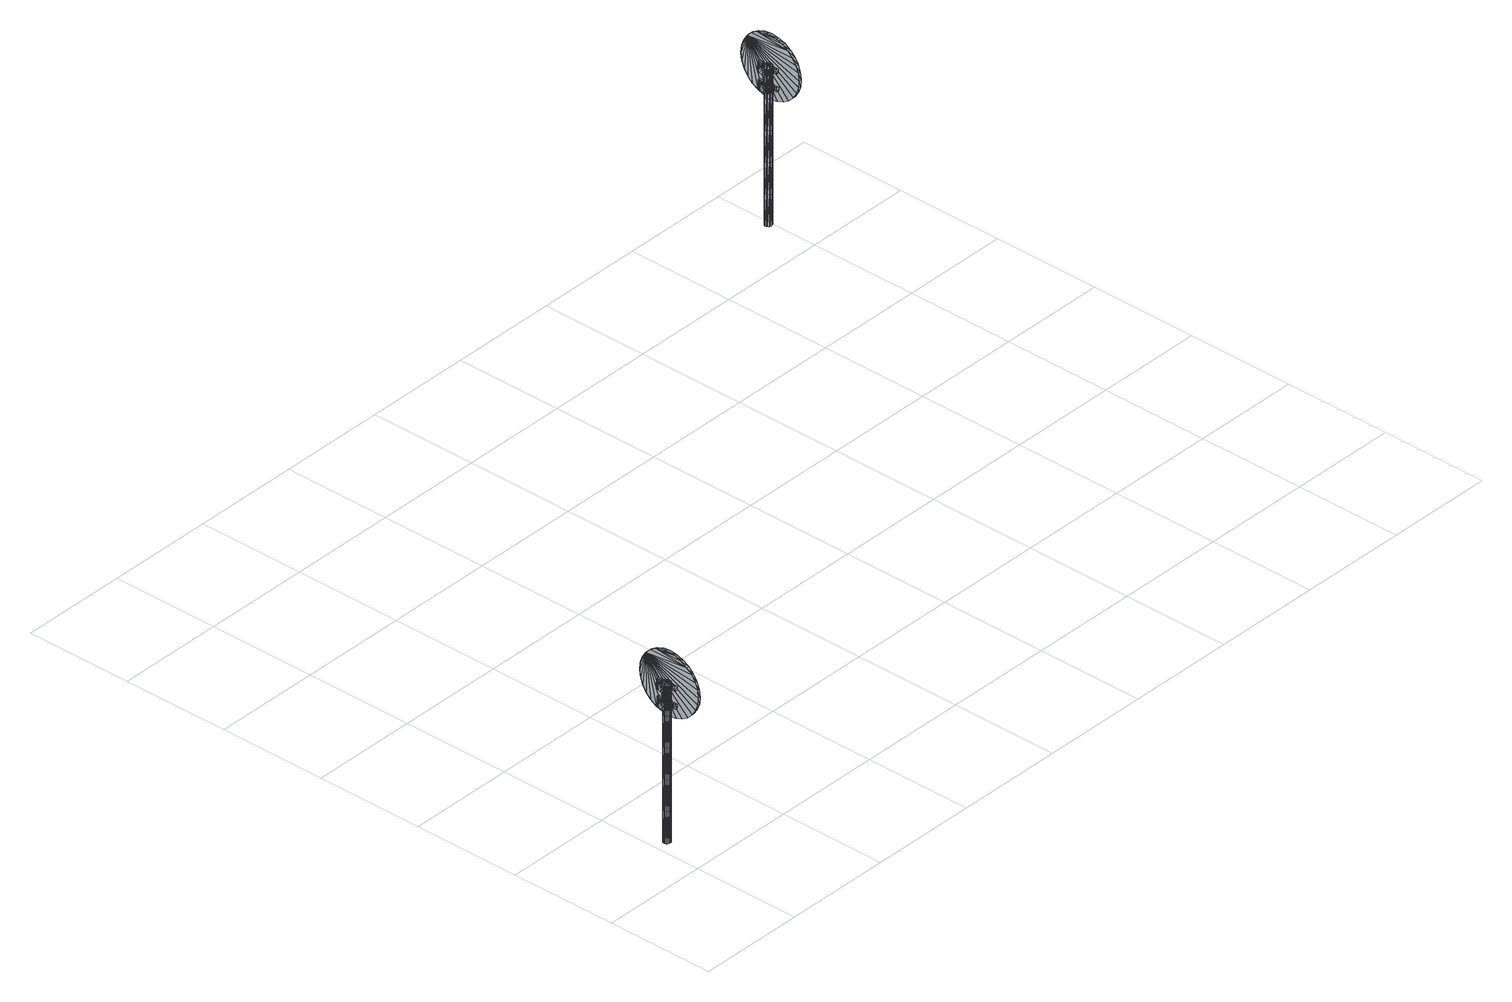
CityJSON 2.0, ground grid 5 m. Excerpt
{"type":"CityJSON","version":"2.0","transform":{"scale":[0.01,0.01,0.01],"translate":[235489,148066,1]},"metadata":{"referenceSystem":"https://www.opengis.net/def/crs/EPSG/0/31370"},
"CityObjects":{
"object1":{"type":"GenericCityObject","attributes":{"cluster":43,"mean_distance_to_centroid":0.143,"new_centroid_x":235489.19,"new_centroid_y":148067.54,"mean_distance_to_camera":5.22,"H1":0,"H2":0,"Z_final":110.97,"cluster2":-1,"proj_x":235486.86,"proj_y":148068.6,"id_line":90721,"bearing_l":204.55,"distance":2.57,"orientation":"left","G_obj":24.55},"geometry":[{"type":"MultiSurface","lod":"2","boundaries":[[[0,1,2]],[[2,1,3]],[[3,1,4]],[[4,1,5]],[[5,1,6]],[[1,7,6]],[[1,8,7]],[[1,9,8]],[[1,10,9]],[[1,11,10]],[[1,12,11]],[[1,13,12]],[[1,14,13]],[[15,14,1]],[[16,15,1]],[[17,16,1]],[[18,17,1]],[[0,18,1]],[[19,20,0]],[[19,0,2]],[[21,19,2]],[[21,2,3]],[[21,3,22]],[[22,3,4]],[[22,4,23]],[[23,4,5]],[[23,5,24]],[[24,5,6]],[[24,6,25]],[[25,6,7]],[[25,7,26]],[[26,7,8]],[[26,8,27]],[[8,9,27]],[[27,9,28]],[[9,10,28]],[[10,29,28]],[[10,11,29]],[[11,30,29]],[[11,12,30]],[[30,12,31]],[[31,12,13]],[[31,13,32]],[[32,13,14]],[[32,14,33]],[[33,14,15]],[[33,15,34]],[[34,15,16]],[[34,16,35]],[[35,16,17]],[[36,35,17]],[[18,36,17]],[[20,36,18]],[[20,18,0]],[[37,38,20]],[[37,20,19]],[[39,37,19]],[[21,39,19]],[[39,21,40]],[[40,21,22]],[[40,22,41]],[[41,22,23]],[[41,23,42]],[[42,23,24]],[[42,24,43]],[[43,24,25]],[[43,25,44]],[[44,25,26]],[[26,45,44]],[[26,27,45]],[[27,46,45]],[[27,28,46]],[[28,47,46]],[[28,29,47]],[[47,29,48]],[[29,30,48]],[[48,30,49]],[[49,30,31]],[[49,31,50]],[[50,31,32]],[[50,32,51]],[[51,32,33]],[[51,33,52]],[[52,33,34]],[[52,34,53]],[[53,34,35]],[[54,53,35]],[[54,35,36]],[[38,54,36]],[[38,36,20]],[[55,56,38]],[[55,38,37]],[[57,55,37]],[[57,37,39]],[[57,39,58]],[[58,39,40]],[[58,40,59]],[[59,40,41]],[[59,41,60]],[[60,41,42]],[[60,42,61]],[[61,42,43]],[[61,43,62]],[[62,43,44]],[[44,63,62]],[[44,45,63]],[[45,64,63]],[[45,46,64]],[[46,65,64]],[[46,47,65]],[[47,66,65]],[[47,48,66]],[[66,48,67]],[[67,48,49]],[[67,49,68]],[[68,49,50]],[[68,50,69]],[[69,50,51]],[[69,51,70]],[[70,51,52]],[[70,52,71]],[[71,52,53]],[[72,71,53]],[[72,53,54]],[[56,72,54]],[[56,54,38]],[[73,74,56]],[[73,56,55]],[[75,73,55]],[[75,55,57]],[[75,57,76]],[[76,57,58]],[[76,58,77]],[[77,58,59]],[[77,59,78]],[[78,59,60]],[[78,60,79]],[[79,60,61]],[[79,61,80]],[[80,61,62]],[[62,81,80]],[[62,63,81]],[[63,82,81]],[[63,64,82]],[[64,83,82]],[[64,65,83]],[[65,84,83]],[[65,66,84]],[[84,66,85]],[[85,66,67]],[[85,67,86]],[[86,67,68]],[[86,68,87]],[[87,68,69]],[[87,69,88]],[[88,69,70]],[[88,70,89]],[[89,70,71]],[[90,89,71]],[[90,71,72]],[[74,90,72]],[[74,72,56]],[[91,92,74]],[[91,74,73]],[[93,91,73]],[[93,73,75]],[[93,75,94]],[[94,75,76]],[[94,76,95]],[[95,76,77]],[[95,77,96]],[[96,77,78]],[[96,78,97]],[[97,78,79]],[[97,79,98]],[[98,79,80]],[[80,99,98]],[[80,81,99]],[[81,100,99]],[[81,82,100]],[[82,101,100]],[[82,83,101]],[[83,102,101]],[[83,84,102]],[[102,84,103]],[[103,84,85]],[[103,85,104]],[[104,85,86]],[[104,86,105]],[[105,86,87]],[[105,87,106]],[[106,87,88]],[[106,88,107]],[[107,88,89]],[[108,107,89]],[[108,89,90]],[[92,108,90]],[[92,90,74]],[[92,91,109]],[[91,93,109]],[[93,94,109]],[[94,95,109]],[[95,96,109]],[[109,96,97]],[[109,97,98]],[[109,98,99]],[[109,99,100]],[[109,100,101]],[[109,101,102]],[[109,102,103]],[[109,103,104]],[[105,109,104]],[[106,109,105]],[[107,109,106]],[[108,109,107]],[[92,109,108]],[[110,111,112]],[[113,112,114]],[[115,112,113]],[[116,112,115]],[[117,112,116]],[[118,112,117]],[[119,112,118]],[[120,112,119]],[[121,112,120]],[[122,112,121]],[[122,123,112]],[[123,110,112]],[[111,124,112]],[[124,125,112]],[[125,126,112]],[[126,127,112]],[[127,128,112]],[[128,129,112]],[[129,130,112]],[[130,131,112]],[[112,131,132]],[[131,133,132]],[[131,134,133]],[[133,134,135]],[[133,135,136]],[[135,137,136]],[[133,136,138]],[[136,139,138]],[[136,137,139]],[[137,140,139]],[[137,135,140]],[[135,141,140]],[[135,134,141]],[[134,142,141]],[[134,131,142]],[[131,143,142]],[[131,130,143]],[[143,130,144]],[[144,130,129]],[[144,129,145]],[[145,129,128]],[[145,128,146]],[[146,127,147]],[[147,127,126]],[[147,126,148]],[[148,126,125]],[[148,125,149]],[[149,125,124]],[[150,149,124]],[[150,124,111]],[[151,150,111]],[[151,111,110]],[[152,151,110]],[[152,110,123]],[[146,128,127]],[[153,123,122]],[[154,153,122]],[[154,122,121]],[[155,154,121]],[[155,121,120]],[[156,155,120]],[[156,120,119]],[[157,156,119]],[[157,119,118]],[[157,118,158]],[[158,118,117]],[[158,117,159]],[[153,152,123]],[[159,117,116]],[[159,116,160]],[[160,116,115]],[[160,115,161]],[[161,115,113]],[[161,113,162]],[[162,113,114]],[[162,114,163]],[[163,114,112]],[[163,112,164]],[[164,112,132]],[[132,165,164]],[[132,133,165]],[[133,138,165]],[[138,139,140]],[[161,162,163]],[[160,161,163]],[[159,160,163]],[[158,159,163]],[[157,158,163]],[[156,157,163]],[[155,156,163]],[[154,155,163]],[[153,154,163]],[[153,163,152]],[[152,163,151]],[[151,163,150]],[[150,163,149]],[[149,163,148]],[[148,163,147]],[[147,163,146]],[[146,163,145]],[[145,163,144]],[[144,163,143]],[[143,163,142]],[[163,164,142]],[[142,164,165]],[[142,165,141]],[[165,140,141]],[[165,138,140]],[[166,167,168]],[[168,167,169]],[[170,168,169]],[[170,169,171]],[[170,171,172]],[[172,171,173]],[[172,173,174]],[[174,173,175]],[[174,175,176]],[[176,175,177]],[[176,177,178]],[[178,177,179]],[[178,179,180]],[[180,179,181]],[[180,181,182]],[[182,181,183]],[[182,183,184]],[[184,183,185]],[[184,185,186]],[[186,185,187]],[[186,187,188]],[[188,187,189]],[[188,189,190]],[[190,189,191]],[[192,190,191]],[[192,191,193]],[[194,192,193]],[[194,193,195]],[[196,194,195]],[[196,195,197]],[[198,196,197]],[[198,197,199]],[[200,198,199]],[[200,199,201]],[[202,200,201]],[[202,201,203]],[[204,202,203]],[[204,203,205]],[[206,204,205]],[[206,205,207]],[[208,206,207]],[[208,207,209]],[[210,208,209]],[[210,209,211]],[[212,210,211]],[[212,211,213]],[[214,212,213]],[[214,213,215]],[[216,214,215]],[[216,215,217]],[[216,217,218]],[[218,217,219]],[[218,219,220]],[[220,219,221]],[[220,221,222]],[[222,221,223]],[[222,223,224]],[[224,223,225]],[[224,225,226]],[[226,225,227]],[[226,227,228]],[[228,227,229]],[[228,229,230]],[[230,229,231]],[[230,231,232]],[[232,231,233]],[[232,233,234]],[[234,233,235]],[[234,235,236]],[[236,235,237]],[[238,236,237]],[[238,237,239]],[[238,239,240]],[[240,239,241]],[[241,242,240]],[[241,243,242]],[[242,243,244]],[[244,243,245]],[[244,245,246]],[[246,245,247]],[[246,247,248]],[[248,247,249]],[[248,249,250]],[[250,249,251]],[[250,251,252]],[[252,251,253]],[[252,253,254]],[[254,253,255]],[[254,255,256]],[[256,255,257]],[[256,257,258]],[[258,257,259]],[[258,259,260]],[[260,259,261]],[[260,261,262]],[[262,261,263]],[[262,263,264]],[[264,263,265]],[[264,265,266]],[[266,265,267]],[[267,268,266]],[[267,269,268]],[[269,270,268]],[[269,271,270]],[[271,272,270]],[[271,273,272]],[[273,274,272]],[[273,275,274]],[[275,276,274]],[[275,277,276]],[[277,278,276]],[[277,279,278]],[[279,280,278]],[[279,281,280]],[[281,282,280]],[[281,283,282]],[[283,284,282]],[[283,285,284]],[[285,286,284]],[[285,287,286]],[[287,288,286]],[[287,289,288]],[[288,289,290]],[[290,289,291]],[[290,291,292]],[[292,291,293]],[[292,293,294]],[[294,293,295]],[[294,295,296]],[[296,295,297]],[[296,297,298]],[[298,297,299]],[[298,299,300]],[[300,299,301]],[[300,301,302]],[[302,301,303]],[[302,303,304]],[[304,303,305]],[[304,305,306]],[[306,305,307]],[[306,307,308]],[[308,307,309]],[[308,309,310]],[[310,309,311]],[[311,166,310]],[[311,167,166]],[[169,167,311]],[[169,311,171]],[[171,311,309]],[[173,171,309]],[[173,309,307]],[[175,173,307]],[[175,307,305]],[[177,175,305]],[[177,305,303]],[[179,177,303]],[[179,303,301]],[[181,179,301]],[[181,301,299]],[[183,181,299]],[[183,299,297]],[[183,297,295]],[[185,183,295]],[[185,295,293]],[[187,185,293]],[[187,293,291]],[[189,187,291]],[[189,291,289]],[[189,289,287]],[[189,287,285]],[[191,189,285]],[[191,285,283]],[[193,191,283]],[[195,193,283]],[[195,283,281]],[[197,195,281]],[[199,197,281]],[[201,199,281]],[[201,281,279]],[[203,201,279]],[[205,203,279]],[[205,279,277]],[[205,277,207]],[[207,277,209]],[[209,277,275]],[[209,275,211]],[[211,275,273]],[[211,273,213]],[[213,273,271]],[[213,271,215]],[[215,271,269]],[[215,269,217]],[[217,269,219]],[[219,269,267]],[[219,267,221]],[[221,267,265]],[[221,265,223]],[[223,265,263]],[[223,263,225]],[[225,263,261]],[[225,261,227]],[[227,261,259]],[[227,259,229]],[[229,259,257]],[[229,257,255]],[[229,255,231]],[[231,255,253]],[[231,253,233]],[[233,253,251]],[[233,251,235]],[[251,249,235]],[[235,249,247]],[[235,247,237]],[[247,245,237]],[[237,245,243]],[[237,243,239]],[[239,243,241]],[[238,240,242]],[[168,310,166]],[[170,310,168]],[[170,308,310]],[[172,308,170]],[[172,306,308]],[[174,306,172]],[[174,304,306]],[[176,304,174]],[[176,302,304]],[[178,302,176]],[[178,300,302]],[[180,300,178]],[[180,298,300]],[[182,298,180]],[[182,296,298]],[[182,294,296]],[[184,294,182]],[[184,292,294]],[[186,292,184]],[[186,290,292]],[[188,290,186]],[[188,288,290]],[[188,286,288]],[[188,284,286]],[[190,284,188]],[[190,282,284]],[[192,282,190]],[[194,282,192]],[[194,280,282]],[[196,280,194]],[[198,280,196]],[[200,280,198]],[[200,278,280]],[[202,278,200]],[[204,278,202]],[[204,276,278]],[[204,206,276]],[[206,208,276]],[[208,274,276]],[[208,210,274]],[[210,272,274]],[[210,212,272]],[[212,270,272]],[[212,214,270]],[[214,268,270]],[[214,216,268]],[[216,218,268]],[[218,266,268]],[[218,220,266]],[[220,264,266]],[[220,222,264]],[[222,262,264]],[[222,224,262]],[[224,260,262]],[[224,226,260]],[[226,258,260]],[[226,228,258]],[[228,256,258]],[[228,254,256]],[[228,230,254]],[[230,252,254]],[[230,232,252]],[[232,250,252]],[[232,234,250]],[[250,234,248]],[[234,246,248]],[[234,236,246]],[[246,236,244]],[[236,242,244]],[[236,238,242]],[[312,313,314]],[[314,313,315]],[[316,314,315]],[[316,315,317]],[[316,317,318]],[[318,317,319]],[[318,319,320]],[[320,319,321]],[[320,321,322]],[[322,321,323]],[[322,323,324]],[[324,323,325]],[[324,325,326]],[[326,325,327]],[[326,327,328]],[[328,327,329]],[[328,329,330]],[[330,329,331]],[[330,331,332]],[[332,331,333]],[[332,333,334]],[[334,333,335]],[[334,335,336]],[[336,335,337]],[[338,336,337]],[[338,337,339]],[[340,338,339]],[[340,339,341]],[[342,340,341]],[[342,341,343]],[[344,342,343]],[[344,343,345]],[[346,344,345]],[[346,345,347]],[[348,346,347]],[[348,347,349]],[[350,348,349]],[[350,349,351]],[[352,350,351]],[[352,351,353]],[[354,352,353]],[[354,353,355]],[[356,354,355]],[[356,355,357]],[[358,356,357]],[[358,357,359]],[[360,358,359]],[[360,359,361]],[[362,360,361]],[[362,361,363]],[[362,363,364]],[[364,363,365]],[[364,365,366]],[[366,365,367]],[[366,367,368]],[[368,367,369]],[[368,369,370]],[[370,369,371]],[[370,371,372]],[[372,371,373]],[[372,373,374]],[[374,373,375]],[[374,375,376]],[[376,375,377]],[[376,377,378]],[[378,377,379]],[[378,379,380]],[[380,379,381]],[[380,381,382]],[[382,381,383]],[[384,382,383]],[[384,383,385]],[[384,385,386]],[[386,385,387]],[[387,388,386]],[[387,389,388]],[[388,389,390]],[[390,389,391]],[[390,391,392]],[[392,391,393]],[[392,393,394]],[[394,393,395]],[[394,395,396]],[[396,395,397]],[[396,397,398]],[[398,397,399]],[[398,399,400]],[[400,399,401]],[[400,401,402]],[[402,401,403]],[[402,403,404]],[[404,403,405]],[[404,405,406]],[[406,405,407]],[[406,407,408]],[[408,407,409]],[[408,409,410]],[[410,409,411]],[[410,411,412]],[[412,411,413]],[[413,414,412]],[[413,415,414]],[[415,416,414]],[[415,417,416]],[[417,418,416]],[[417,419,418]],[[419,420,418]],[[419,421,420]],[[421,422,420]],[[421,423,422]],[[423,424,422]],[[423,425,424]],[[425,426,424]],[[425,427,426]],[[427,428,426]],[[427,429,428]],[[429,430,428]],[[429,431,430]],[[431,432,430]],[[431,433,432]],[[433,434,432]],[[433,435,434]],[[434,435,436]],[[436,435,437]],[[436,437,438]],[[438,437,439]],[[438,439,440]],[[440,439,441]],[[440,441,442]],[[442,441,443]],[[442,443,444]],[[444,443,445]],[[444,445,446]],[[446,445,447]],[[446,447,448]],[[448,447,449]],[[448,449,450]],[[450,449,451]],[[450,451,452]],[[452,451,453]],[[452,453,454]],[[454,453,455]],[[454,455,456]],[[456,455,457]],[[457,312,456]],[[457,313,312]],[[315,313,457]],[[315,457,317]],[[317,457,455]],[[319,317,455]],[[319,455,453]],[[321,319,453]],[[321,453,451]],[[323,321,451]],[[323,451,449]],[[325,323,449]],[[325,449,447]],[[327,325,447]],[[327,447,445]],[[329,327,445]],[[329,445,443]],[[329,443,441]],[[331,329,441]],[[331,441,439]],[[333,331,439]],[[333,439,437]],[[335,333,437]],[[335,437,435]],[[335,435,433]],[[335,433,431]],[[337,335,431]],[[337,431,429]],[[339,337,429]],[[341,339,429]],[[341,429,427]],[[343,341,427]],[[345,343,427]],[[347,345,427]],[[347,427,425]],[[349,347,425]],[[351,349,425]],[[351,425,423]],[[351,423,353]],[[353,423,355]],[[355,423,421]],[[355,421,357]],[[357,421,419]],[[357,419,359]],[[359,419,417]],[[359,417,361]],[[361,417,415]],[[361,415,363]],[[363,415,365]],[[365,415,413]],[[365,413,367]],[[367,413,411]],[[367,411,369]],[[369,411,409]],[[369,409,371]],[[371,409,407]],[[371,407,373]],[[373,407,405]],[[373,405,375]],[[375,405,403]],[[375,403,401]],[[375,401,377]],[[377,401,399]],[[377,399,379]],[[379,399,397]],[[379,397,381]],[[397,395,381]],[[381,395,393]],[[381,393,383]],[[393,391,383]],[[383,391,389]],[[383,389,385]],[[385,389,387]],[[384,386,388]],[[314,456,312]],[[316,456,314]],[[316,454,456]],[[318,454,316]],[[318,452,454]],[[320,452,318]],[[320,450,452]],[[322,450,320]],[[322,448,450]],[[324,448,322]],[[324,446,448]],[[326,446,324]],[[326,444,446]],[[328,444,326]],[[328,442,444]],[[328,440,442]],[[330,440,328]],[[330,438,440]],[[332,438,330]],[[332,436,438]],[[334,436,332]],[[334,434,436]],[[334,432,434]],[[334,430,432]],[[336,430,334]],[[336,428,430]],[[338,428,336]],[[340,428,338]],[[340,426,428]],[[342,426,340]],[[344,426,342]],[[346,426,344]],[[346,424,426]],[[348,424,346]],[[350,424,348]],[[350,422,424]],[[350,352,422]],[[352,354,422]],[[354,420,422]],[[354,356,420]],[[356,418,420]],[[356,358,418]],[[358,416,418]],[[358,360,416]],[[360,414,416]],[[360,362,414]],[[362,364,414]],[[364,412,414]],[[364,366,412]],[[366,410,412]],[[366,368,410]],[[368,408,410]],[[368,370,408]],[[370,406,408]],[[370,372,406]],[[372,404,406]],[[372,374,404]],[[374,402,404]],[[374,400,402]],[[374,376,400]],[[376,398,400]],[[376,378,398]],[[378,396,398]],[[378,380,396]],[[396,380,394]],[[380,392,394]],[[380,382,392]],[[392,382,390]],[[382,388,390]],[[382,384,388]]]}]},
"object2":{"type":"GenericCityObject","attributes":{"cluster":44,"mean_distance_to_centroid":0.17,"new_centroid_x":235523.43,"new_centroid_y":148092.69,"mean_distance_to_camera":8.9,"H1":0,"H2":0,"Z_final":110.35,"cluster2":-1,"proj_x":235520.31,"proj_y":148089.46,"id_line":52455,"bearing_l":314.09,"distance":4.49,"orientation":"right","G_obj":314.09},"geometry":[{"type":"MultiSurface","lod":"2","boundaries":[[[458,459,460]],[[460,459,461]],[[461,459,462]],[[462,459,463]],[[463,459,464]],[[459,465,464]],[[459,466,465]],[[459,467,466]],[[459,468,467]],[[459,469,468]],[[459,470,469]],[[459,471,470]],[[459,472,471]],[[473,472,459]],[[474,473,459]],[[475,474,459]],[[476,475,459]],[[458,476,459]],[[477,478,458]],[[477,458,460]],[[479,477,460]],[[479,460,461]],[[479,461,480]],[[480,461,462]],[[480,462,481]],[[481,462,463]],[[481,463,482]],[[482,463,464]],[[482,464,483]],[[483,464,465]],[[483,465,484]],[[484,465,466]],[[484,466,485]],[[466,467,485]],[[485,467,486]],[[467,468,486]],[[468,487,486]],[[468,469,487]],[[469,488,487]],[[469,470,488]],[[488,470,489]],[[489,470,471]],[[489,471,490]],[[490,471,472]],[[490,472,491]],[[491,472,473]],[[491,473,492]],[[492,473,474]],[[492,474,493]],[[493,474,475]],[[494,493,475]],[[476,494,475]],[[478,494,476]],[[478,476,458]],[[495,496,478]],[[495,478,477]],[[497,495,477]],[[479,497,477]],[[497,479,498]],[[498,479,480]],[[498,480,499]],[[499,480,481]],[[499,481,500]],[[500,481,482]],[[500,482,501]],[[501,482,483]],[[501,483,502]],[[502,483,484]],[[484,503,502]],[[484,485,503]],[[485,504,503]],[[485,486,504]],[[486,505,504]],[[486,487,505]],[[505,487,506]],[[487,488,506]],[[506,488,507]],[[507,488,489]],[[507,489,508]],[[508,489,490]],[[508,490,509]],[[509,490,491]],[[509,491,510]],[[510,491,492]],[[510,492,511]],[[511,492,493]],[[512,511,493]],[[512,493,494]],[[496,512,494]],[[496,494,478]],[[513,514,496]],[[513,496,495]],[[515,513,495]],[[515,495,497]],[[515,497,516]],[[516,497,498]],[[516,498,517]],[[517,498,499]],[[517,499,518]],[[518,499,500]],[[518,500,519]],[[519,500,501]],[[519,501,520]],[[520,501,502]],[[502,521,520]],[[502,503,521]],[[503,522,521]],[[503,504,522]],[[504,523,522]],[[504,505,523]],[[505,524,523]],[[505,506,524]],[[524,506,525]],[[525,506,507]],[[525,507,526]],[[526,507,508]],[[526,508,527]],[[527,508,509]],[[527,509,528]],[[528,509,510]],[[528,510,529]],[[529,510,511]],[[530,529,511]],[[530,511,512]],[[514,530,512]],[[514,512,496]],[[531,532,514]],[[531,514,513]],[[533,531,513]],[[533,513,515]],[[533,515,534]],[[534,515,516]],[[534,516,535]],[[535,516,517]],[[535,517,536]],[[536,517,518]],[[536,518,537]],[[537,518,519]],[[537,519,538]],[[538,519,520]],[[520,539,538]],[[520,521,539]],[[521,540,539]],[[521,522,540]],[[522,541,540]],[[522,523,541]],[[523,542,541]],[[523,524,542]],[[542,524,543]],[[543,524,525]],[[543,525,544]],[[544,525,526]],[[544,526,545]],[[545,526,527]],[[545,527,546]],[[546,527,528]],[[546,528,547]],[[547,528,529]],[[548,547,529]],[[548,529,530]],[[532,548,530]],[[532,530,514]],[[549,550,532]],[[549,532,531]],[[551,549,531]],[[551,531,533]],[[551,533,552]],[[552,533,534]],[[552,534,553]],[[553,534,535]],[[553,535,554]],[[554,535,536]],[[554,536,555]],[[555,536,537]],[[555,537,556]],[[556,537,538]],[[538,557,556]],[[538,539,557]],[[539,558,557]],[[539,540,558]],[[540,559,558]],[[540,541,559]],[[541,560,559]],[[541,542,560]],[[560,542,561]],[[561,542,543]],[[561,543,562]],[[562,543,544]],[[562,544,563]],[[563,544,545]],[[563,545,564]],[[564,545,546]],[[564,546,565]],[[565,546,547]],[[566,565,547]],[[566,547,548]],[[550,566,548]],[[550,548,532]],[[550,549,567]],[[549,551,567]],[[551,552,567]],[[552,553,567]],[[553,554,567]],[[567,554,555]],[[567,555,556]],[[567,556,557]],[[567,557,558]],[[567,558,559]],[[567,559,560]],[[567,560,561]],[[567,561,562]],[[563,567,562]],[[564,567,563]],[[565,567,564]],[[566,567,565]],[[550,567,566]],[[568,569,570]],[[571,570,572]],[[573,570,571]],[[574,570,573]],[[575,570,574]],[[576,570,575]],[[577,570,576]],[[578,570,577]],[[579,570,578]],[[580,570,579]],[[580,581,570]],[[581,568,570]],[[569,582,570]],[[582,583,570]],[[583,584,570]],[[584,585,570]],[[585,586,570]],[[586,587,570]],[[587,588,570]],[[588,589,570]],[[570,589,590]],[[589,591,590]],[[589,592,591]],[[591,592,593]],[[591,593,594]],[[593,595,594]],[[591,594,596]],[[594,597,596]],[[594,595,597]],[[595,598,597]],[[595,593,598]],[[593,599,598]],[[593,592,599]],[[592,600,599]],[[592,589,600]],[[589,601,600]],[[589,588,601]],[[601,588,602]],[[602,588,587]],[[602,587,603]],[[603,587,586]],[[603,586,604]],[[604,585,605]],[[605,585,584]],[[605,584,606]],[[606,584,583]],[[606,583,607]],[[607,583,582]],[[608,607,582]],[[608,582,569]],[[609,608,569]],[[609,569,568]],[[610,609,568]],[[610,568,581]],[[604,586,585]],[[611,581,580]],[[612,611,580]],[[612,580,579]],[[613,612,579]],[[613,579,578]],[[614,613,578]],[[614,578,577]],[[615,614,577]],[[615,577,576]],[[615,576,616]],[[616,576,575]],[[616,575,617]],[[611,610,581]],[[617,575,574]],[[617,574,618]],[[618,574,573]],[[618,573,619]],[[619,573,571]],[[619,571,620]],[[620,571,572]],[[620,572,621]],[[621,572,570]],[[621,570,622]],[[622,570,590]],[[590,623,622]],[[590,591,623]],[[591,596,623]],[[596,597,598]],[[619,620,621]],[[618,619,621]],[[617,618,621]],[[616,617,621]],[[615,616,621]],[[614,615,621]],[[613,614,621]],[[612,613,621]],[[611,612,621]],[[611,621,610]],[[610,621,609]],[[609,621,608]],[[608,621,607]],[[607,621,606]],[[606,621,605]],[[605,621,604]],[[604,621,603]],[[603,621,602]],[[602,621,601]],[[601,621,600]],[[621,622,600]],[[600,622,623]],[[600,623,599]],[[623,598,599]],[[623,596,598]],[[624,625,626]],[[626,625,627]],[[628,626,627]],[[628,627,629]],[[628,629,630]],[[630,629,631]],[[630,631,632]],[[632,631,633]],[[632,633,634]],[[634,633,635]],[[634,635,636]],[[636,635,637]],[[636,637,638]],[[638,637,639]],[[638,639,640]],[[640,639,641]],[[640,641,642]],[[642,641,643]],[[642,643,644]],[[644,643,645]],[[644,645,646]],[[646,645,647]],[[646,647,648]],[[648,647,649]],[[650,648,649]],[[650,649,651]],[[652,650,651]],[[652,651,653]],[[654,652,653]],[[654,653,655]],[[656,654,655]],[[656,655,657]],[[658,656,657]],[[658,657,659]],[[660,658,659]],[[660,659,661]],[[662,660,661]],[[662,661,663]],[[664,662,663]],[[664,663,665]],[[666,664,665]],[[666,665,667]],[[668,666,667]],[[668,667,669]],[[670,668,669]],[[670,669,671]],[[672,670,671]],[[672,671,673]],[[674,672,673]],[[674,673,675]],[[674,675,676]],[[676,675,677]],[[676,677,678]],[[678,677,679]],[[678,679,680]],[[680,679,681]],[[680,681,682]],[[682,681,683]],[[682,683,684]],[[684,683,685]],[[684,685,686]],[[686,685,687]],[[686,687,688]],[[688,687,689]],[[688,689,690]],[[690,689,691]],[[690,691,692]],[[692,691,693]],[[692,693,694]],[[694,693,695]],[[694,695,696]],[[696,695,697]],[[698,696,697]],[[698,697,699]],[[698,699,700]],[[700,699,701]],[[701,702,700]],[[701,703,702]],[[702,703,704]],[[704,703,705]],[[704,705,706]],[[706,705,707]],[[706,707,708]],[[708,707,709]],[[708,709,710]],[[710,709,711]],[[710,711,712]],[[712,711,713]],[[712,713,714]],[[714,713,715]],[[714,715,716]],[[716,715,717]],[[716,717,718]],[[718,717,719]],[[718,719,720]],[[720,719,721]],[[720,721,722]],[[722,721,723]],[[722,723,724]],[[724,723,725]],[[724,725,726]],[[726,725,727]],[[727,728,726]],[[727,729,728]],[[729,730,728]],[[729,731,730]],[[731,732,730]],[[731,733,732]],[[733,734,732]],[[733,735,734]],[[735,736,734]],[[735,737,736]],[[737,738,736]],[[737,739,738]],[[739,740,738]],[[739,741,740]],[[741,742,740]],[[741,743,742]],[[743,744,742]],[[743,745,744]],[[745,746,744]],[[745,747,746]],[[747,748,746]],[[747,749,748]],[[748,749,750]],[[750,749,751]],[[750,751,752]],[[752,751,753]],[[752,753,754]],[[754,753,755]],[[754,755,756]],[[756,755,757]],[[756,757,758]],[[758,757,759]],[[758,759,760]],[[760,759,761]],[[760,761,762]],[[762,761,763]],[[762,763,764]],[[764,763,765]],[[764,765,766]],[[766,765,767]],[[766,767,768]],[[768,767,769]],[[768,769,770]],[[770,769,771]],[[771,624,770]],[[771,625,624]],[[627,625,771]],[[627,771,629]],[[629,771,769]],[[631,629,769]],[[631,769,767]],[[633,631,767]],[[633,767,765]],[[635,633,765]],[[635,765,763]],[[637,635,763]],[[637,763,761]],[[639,637,761]],[[639,761,759]],[[641,639,759]],[[641,759,757]],[[641,757,755]],[[643,641,755]],[[643,755,753]],[[645,643,753]],[[645,753,751]],[[647,645,751]],[[647,751,749]],[[647,749,747]],[[647,747,745]],[[649,647,745]],[[649,745,743]],[[651,649,743]],[[653,651,743]],[[653,743,741]],[[655,653,741]],[[657,655,741]],[[659,657,741]],[[659,741,739]],[[661,659,739]],[[663,661,739]],[[663,739,737]],[[663,737,665]],[[665,737,667]],[[667,737,735]],[[667,735,669]],[[669,735,733]],[[669,733,671]],[[671,733,731]],[[671,731,673]],[[673,731,729]],[[673,729,675]],[[675,729,677]],[[677,729,727]],[[677,727,679]],[[679,727,681]],[[681,727,725]],[[681,725,683]],[[683,725,723]],[[683,723,685]],[[685,723,721]],[[685,721,687]],[[687,721,719]],[[687,719,689]],[[689,719,717]],[[689,717,715]],[[689,715,691]],[[691,715,713]],[[691,713,693]],[[693,713,711]],[[693,711,695]],[[711,709,695]],[[695,709,707]],[[695,707,697]],[[707,705,697]],[[697,705,703]],[[697,703,699]],[[699,703,701]],[[698,700,702]],[[626,770,624]],[[628,770,626]],[[628,768,770]],[[630,768,628]],[[630,766,768]],[[632,766,630]],[[632,764,766]],[[634,764,632]],[[634,762,764]],[[636,762,634]],[[636,760,762]],[[638,760,636]],[[638,758,760]],[[640,758,638]],[[640,756,758]],[[640,754,756]],[[642,754,640]],[[642,752,754]],[[644,752,642]],[[644,750,752]],[[646,750,644]],[[646,748,750]],[[646,746,748]],[[646,744,746]],[[648,744,646]],[[648,742,744]],[[650,742,648]],[[652,742,650]],[[652,740,742]],[[654,740,652]],[[656,740,654]],[[658,740,656]],[[658,738,740]],[[660,738,658]],[[662,738,660]],[[662,736,738]],[[662,664,736]],[[664,666,736]],[[666,734,736]],[[666,668,734]],[[668,732,734]],[[668,670,732]],[[670,730,732]],[[670,672,730]],[[672,728,730]],[[672,674,728]],[[674,676,728]],[[676,726,728]],[[676,678,726]],[[678,680,726]],[[680,724,726]],[[680,682,724]],[[682,722,724]],[[682,684,722]],[[684,720,722]],[[684,686,720]],[[686,718,720]],[[686,688,718]],[[688,716,718]],[[688,714,716]],[[688,690,714]],[[690,712,714]],[[690,692,712]],[[692,710,712]],[[692,694,710]],[[710,694,708]],[[694,706,708]],[[694,696,706]],[[706,696,704]],[[696,702,704]],[[696,698,702]],[[772,773,774]],[[774,773,775]],[[776,774,775]],[[776,775,777]],[[776,777,778]],[[778,777,779]],[[778,779,780]],[[780,779,781]],[[780,781,782]],[[782,781,783]],[[782,783,784]],[[784,783,785]],[[784,785,786]],[[786,785,787]],[[786,787,788]],[[788,787,789]],[[788,789,790]],[[790,789,791]],[[790,791,792]],[[792,791,793]],[[792,793,794]],[[794,793,795]],[[794,795,796]],[[796,795,797]],[[798,796,797]],[[798,797,799]],[[800,798,799]],[[800,799,801]],[[802,800,801]],[[802,801,803]],[[804,802,803]],[[804,803,805]],[[806,804,805]],[[806,805,807]],[[808,806,807]],[[808,807,809]],[[810,808,809]],[[810,809,811]],[[812,810,811]],[[812,811,813]],[[814,812,813]],[[814,813,815]],[[816,814,815]],[[816,815,817]],[[818,816,817]],[[818,817,819]],[[820,818,819]],[[820,819,821]],[[822,820,821]],[[822,821,823]],[[822,823,824]],[[824,823,825]],[[824,825,826]],[[826,825,827]],[[826,827,828]],[[828,827,829]],[[828,829,830]],[[830,829,831]],[[830,831,832]],[[832,831,833]],[[832,833,834]],[[834,833,835]],[[834,835,836]],[[836,835,837]],[[836,837,838]],[[838,837,839]],[[838,839,840]],[[840,839,841]],[[840,841,842]],[[842,841,843]],[[844,842,843]],[[844,843,845]],[[844,845,846]],[[846,845,847]],[[847,848,846]],[[847,849,848]],[[848,849,850]],[[850,849,851]],[[850,851,852]],[[852,851,853]],[[852,853,854]],[[854,853,855]],[[854,855,856]],[[856,855,857]],[[856,857,858]],[[858,857,859]],[[858,859,860]],[[860,859,861]],[[860,861,862]],[[862,861,863]],[[862,863,864]],[[864,863,865]],[[864,865,866]],[[866,865,867]],[[866,867,868]],[[868,867,869]],[[868,869,870]],[[870,869,871]],[[870,871,872]],[[872,871,873]],[[873,874,872]],[[873,875,874]],[[875,876,874]],[[875,877,876]],[[877,878,876]],[[877,879,878]],[[879,880,878]],[[879,881,880]],[[881,882,880]],[[881,883,882]],[[883,884,882]],[[883,885,884]],[[885,886,884]],[[885,887,886]],[[887,888,886]],[[887,889,888]],[[889,890,888]],[[889,891,890]],[[891,892,890]],[[891,893,892]],[[893,894,892]],[[893,895,894]],[[894,895,896]],[[896,895,897]],[[896,897,898]],[[898,897,899]],[[898,899,900]],[[900,899,901]],[[900,901,902]],[[902,901,903]],[[902,903,904]],[[904,903,905]],[[904,905,906]],[[906,905,907]],[[906,907,908]],[[908,907,909]],[[908,909,910]],[[910,909,911]],[[910,911,912]],[[912,911,913]],[[912,913,914]],[[914,913,915]],[[914,915,916]],[[916,915,917]],[[917,772,916]],[[917,773,772]],[[775,773,917]],[[775,917,777]],[[777,917,915]],[[779,777,915]],[[779,915,913]],[[781,779,913]],[[781,913,911]],[[783,781,911]],[[783,911,909]],[[785,783,909]],[[785,909,907]],[[787,785,907]],[[787,907,905]],[[789,787,905]],[[789,905,903]],[[789,903,901]],[[791,789,901]],[[791,901,899]],[[793,791,899]],[[793,899,897]],[[795,793,897]],[[795,897,895]],[[795,895,893]],[[795,893,891]],[[797,795,891]],[[797,891,889]],[[799,797,889]],[[801,799,889]],[[801,889,887]],[[803,801,887]],[[805,803,887]],[[807,805,887]],[[807,887,885]],[[809,807,885]],[[811,809,885]],[[811,885,883]],[[811,883,813]],[[813,883,815]],[[815,883,881]],[[815,881,817]],[[817,881,879]],[[817,879,819]],[[819,879,877]],[[819,877,821]],[[821,877,875]],[[821,875,823]],[[823,875,825]],[[825,875,873]],[[825,873,827]],[[827,873,871]],[[827,871,829]],[[829,871,869]],[[829,869,831]],[[831,869,867]],[[831,867,833]],[[833,867,865]],[[833,865,835]],[[835,865,863]],[[835,863,861]],[[835,861,837]],[[837,861,859]],[[837,859,839]],[[839,859,857]],[[839,857,841]],[[857,855,841]],[[841,855,853]],[[841,853,843]],[[853,851,843]],[[843,851,849]],[[843,849,845]],[[845,849,847]],[[844,846,848]],[[774,916,772]],[[776,916,774]],[[776,914,916]],[[778,914,776]],[[778,912,914]],[[780,912,778]],[[780,910,912]],[[782,910,780]],[[782,908,910]],[[784,908,782]],[[784,906,908]],[[786,906,784]],[[786,904,906]],[[788,904,786]],[[788,902,904]],[[788,900,902]],[[790,900,788]],[[790,898,900]],[[792,898,790]],[[792,896,898]],[[794,896,792]],[[794,894,896]],[[794,892,894]],[[794,890,892]],[[796,890,794]],[[796,888,890]],[[798,888,796]],[[800,888,798]],[[800,886,888]],[[802,886,800]],[[804,886,802]],[[806,886,804]],[[806,884,886]],[[808,884,806]],[[810,884,808]],[[810,882,884]],[[810,812,882]],[[812,814,882]],[[814,880,882]],[[814,816,880]],[[816,878,880]],[[816,818,878]],[[818,876,878]],[[818,820,876]],[[820,874,876]],[[820,822,874]],[[822,824,874]],[[824,872,874]],[[824,826,872]],[[826,870,872]],[[826,828,870]],[[828,868,870]],[[828,830,868]],[[830,866,868]],[[830,832,866]],[[832,864,866]],[[832,834,864]],[[834,862,864]],[[834,860,862]],[[834,836,860]],[[836,858,860]],[[836,838,858]],[[838,856,858]],[[838,840,856]],[[856,840,854]],[[840,852,854]],[[840,842,852]],[[852,842,850]],[[842,848,850]],[[842,844,848]]]}]}
},
"vertices":[
[65,231,1],[65,214,1],[59,230,1],[54,227,1],[50,223,1],[48,217,1],[48,211,1],[50,206,1],[54,201,1],[59,198,1],[65,197,1],[71,198,1],[76,201,1],[79,206,1],[81,211,1],[81,217,1],[79,223,1],[76,227,1],[71,230,1],[59,230,150],[65,231,150],[54,227,150],[50,223,150],[48,217,150],[48,211,150],[50,206,150],[54,201,150],[59,198,150],[65,197,150],[71,198,150],[76,201,150],[79,206,150],[81,211,150],[81,217,150],[79,223,150],[76,227,150],[71,230,150],[59,230,299],[65,231,299],[54,227,299],[50,223,299],[48,217,299],[48,211,299],[50,206,299],[54,201,299],[59,198,299],[65,197,299],[71,198,299],[76,201,299],[79,206,299],[81,211,299],[81,217,299],[79,223,299],[76,227,299],[71,230,299],[59,230,448],[65,231,448],[54,227,448],[50,223,448],[48,217,448],[48,211,448],[50,206,448],[54,201,448],[59,198,448],[65,197,448],[71,198,448],[76,201,448],[79,206,448],[81,211,448],[81,217,448],[79,223,448],[76,227,448],[71,230,448],[59,230,597],[65,231,597],[54,227,597],[50,223,597],[48,217,597],[48,211,597],[50,206,597],[54,201,597],[59,198,597],[65,197,597],[71,198,597],[76,201,597],[79,206,597],[81,211,597],[81,217,597],[79,223,597],[76,227,597],[71,230,597],[59,230,746],[65,231,746],[54,227,746],[50,223,746],[48,217,746],[48,211,746],[50,206,746],[54,201,746],[59,198,746],[65,197,746],[71,198,746],[76,201,746],[79,206,746],[81,211,746],[81,217,746],[79,223,746],[76,227,746],[71,230,746],[65,214,746],[83,151,593],[82,123,610],[78,335,822],[79,364,763],[78,353,794],[79,368,728],[80,364,694],[81,353,662],[81,335,634],[82,312,610],[82,284,593],[82,252,581],[83,217,577],[83,183,581],[82,100,634],[82,82,662],[81,70,694],[80,66,728],[80,70,763],[79,82,794],[79,100,822],[78,123,846],[78,312,846],[77,284,864],[78,151,864],[77,183,875],[77,252,875],[77,217,879],[88,252,875],[88,217,879],[88,183,875],[88,151,864],[89,123,846],[89,100,823],[90,82,795],[90,70,763],[91,66,728],[92,70,694],[92,82,662],[92,100,634],[93,123,611],[93,151,593],[93,183,581],[93,217,577],[93,252,581],[93,284,593],[92,312,611],[92,335,634],[91,353,662],[90,364,694],[90,368,728],[89,364,763],[89,353,795],[88,335,823],[88,312,846],[88,284,864],[86,269,652],[86,269,632],[70,269,652],[70,269,632],[70,259,652],[70,259,632],[59,255,652],[59,255,632],[57,255,652],[57,255,632],[55,254,652],[55,254,632],[54,253,652],[54,253,632],[52,252,652],[52,252,632],[50,251,652],[50,251,632],[49,250,652],[49,250,632],[47,249,652],[47,249,632],[42,245,652],[42,245,632],[41,244,652],[41,244,632],[40,243,652],[40,243,632],[39,241,652],[39,241,632],[38,240,652],[38,240,632],[37,238,652],[37,238,632],[37,236,652],[37,236,632],[37,234,652],[37,234,632],[37,217,652],[37,217,632],[38,208,652],[38,208,632],[39,205,652],[39,205,632],[40,203,652],[40,203,632],[41,200,652],[41,200,632],[42,198,652],[42,198,632],[44,196,652],[44,196,632],[46,195,652],[46,195,632],[48,193,652],[48,193,632],[50,192,652],[50,192,632],[52,191,652],[52,191,632],[55,190,652],[55,190,632],[57,189,652],[57,189,632],[60,189,652],[60,189,632],[63,188,652],[63,188,632],[65,188,652],[65,188,632],[71,188,652],[71,188,632],[72,176,652],[72,176,632],[87,175,652],[87,175,632],[86,191,652],[86,191,632],[76,198,652],[76,198,632],[68,197,652],[68,197,632],[66,197,652],[66,197,632],[65,197,652],[65,197,632],[63,197,652],[63,197,632],[61,197,652],[61,197,632],[60,198,652],[60,198,632],[58,198,652],[58,198,632],[56,199,652],[56,199,632],[55,199,652],[55,199,632],[54,200,652],[54,200,632],[53,201,652],[53,201,632],[52,202,652],[52,202,632],[51,203,652],[51,203,632],[50,205,652],[50,205,632],[50,206,652],[50,206,632],[49,216,652],[49,216,632],[49,234,652],[49,234,632],[49,236,652],[49,236,632],[49,237,652],[49,237,632],[50,238,652],[50,238,632],[50,239,652],[50,239,632],[51,240,652],[51,240,632],[52,240,652],[52,240,632],[53,241,652],[53,241,632],[54,242,652],[54,242,632],[55,242,652],[55,242,632],[56,243,652],[56,243,632],[58,243,652],[58,243,632],[59,243,652],[59,243,632],[60,244,652],[60,244,632],[61,244,652],[61,244,632],[72,246,652],[72,246,632],[84,253,652],[84,253,632],[82,269,737],[82,269,717],[66,269,737],[66,269,717],[66,259,737],[66,259,717],[55,255,737],[55,255,717],[53,255,737],[53,255,717],[51,254,737],[51,254,717],[49,253,737],[49,253,717],[48,252,737],[48,252,717],[46,251,737],[46,251,717],[45,250,737],[45,250,717],[43,249,737],[43,249,717],[38,245,737],[38,245,717],[37,244,737],[37,244,717],[35,243,737],[35,243,717],[35,241,737],[35,241,717],[34,240,737],[34,240,717],[33,238,737],[33,238,717],[33,236,737],[33,236,717],[33,234,737],[33,234,717],[33,217,737],[33,217,717],[34,208,737],[34,208,717],[35,205,737],[35,205,717],[36,203,737],[36,203,717],[37,200,737],[37,200,717],[38,198,737],[38,198,717],[40,196,737],[40,196,717],[42,195,737],[42,195,717],[44,193,737],[44,193,717],[46,192,737],[46,192,717],[48,191,737],[48,191,717],[51,190,737],[51,190,717],[53,189,737],[53,189,717],[56,189,737],[56,189,717],[59,188,737],[59,188,717],[61,188,737],[61,188,717],[67,188,737],[67,188,717],[68,176,737],[68,176,717],[83,175,737],[83,175,717],[82,191,737],[82,191,717],[72,198,737],[72,198,717],[64,197,737],[64,197,717],[62,197,737],[62,197,717],[61,197,737],[61,197,717],[59,197,737],[59,197,717],[57,197,737],[57,197,717],[56,198,737],[56,198,717],[54,198,737],[54,198,717],[52,199,737],[52,199,717],[51,199,737],[51,199,717],[50,200,737],[50,200,717],[48,201,737],[48,201,717],[48,202,737],[48,202,717],[47,203,737],[47,203,717],[46,205,737],[46,205,717],[46,206,737],[46,206,717],[45,216,737],[45,216,717],[45,234,737],[45,234,717],[45,236,737],[45,236,717],[45,237,737],[45,237,717],[46,238,737],[46,238,717],[46,239,737],[46,239,717],[47,240,737],[47,240,717],[48,240,737],[48,240,717],[49,241,737],[49,241,717],[50,242,737],[50,242,717],[51,242,737],[51,242,717],[52,243,737],[52,243,717],[54,243,737],[54,243,717],[55,243,737],[55,243,717],[56,244,737],[56,244,717],[57,244,737],[57,244,717],[68,246,737],[68,246,717],[80,253,737],[80,253,717],
[3489,2746,1],[3489,2729,1],[3483,2745,1],[3478,2742,1],[3474,2738,1],[3472,2732,1],[3472,2726,1],[3474,2721,1],[3478,2716,1],[3483,2714,1],[3489,2713,1],[3494,2714,1],[3499,2716,1],[3503,2721,1],[3505,2726,1],[3505,2732,1],[3503,2738,1],[3499,2742,1],[3494,2745,1],[3483,2745,150],[3489,2746,150],[3478,2742,150],[3474,2738,150],[3472,2732,150],[3472,2726,150],[3474,2721,150],[3478,2716,150],[3483,2714,150],[3489,2713,150],[3494,2714,150],[3499,2716,150],[3503,2721,150],[3505,2726,150],[3505,2732,150],[3503,2738,150],[3499,2742,150],[3494,2745,150],[3483,2745,299],[3489,2746,299],[3478,2742,299],[3474,2738,299],[3472,2732,299],[3472,2726,299],[3474,2721,299],[3478,2716,299],[3483,2714,299],[3489,2713,299],[3494,2714,299],[3499,2716,299],[3503,2721,299],[3505,2726,299],[3505,2732,299],[3503,2738,299],[3499,2742,299],[3494,2745,299],[3483,2745,448],[3489,2746,448],[3478,2742,448],[3474,2738,448],[3472,2732,448],[3472,2726,448],[3474,2721,448],[3478,2716,448],[3483,2714,448],[3489,2713,448],[3494,2714,448],[3499,2716,448],[3503,2721,448],[3505,2726,448],[3505,2732,448],[3503,2738,448],[3499,2742,448],[3494,2745,448],[3483,2745,597],[3489,2746,597],[3478,2742,597],[3474,2738,597],[3472,2732,597],[3472,2726,597],[3474,2721,597],[3478,2716,597],[3483,2714,597],[3489,2713,597],[3494,2714,597],[3499,2716,597],[3503,2721,597],[3505,2726,597],[3505,2732,597],[3503,2738,597],[3499,2742,597],[3494,2745,597],[3483,2745,746],[3489,2746,746],[3478,2742,746],[3474,2738,746],[3472,2732,746],[3472,2726,746],[3474,2721,746],[3478,2716,746],[3483,2714,746],[3489,2713,746],[3494,2714,746],[3499,2716,746],[3503,2721,746],[3505,2726,746],[3505,2732,746],[3503,2738,746],[3499,2742,746],[3494,2745,746],[3489,2729,746],[3506,2666,593],[3506,2638,610],[3502,2850,822],[3503,2879,763],[3502,2868,794],[3503,2883,728],[3504,2879,694],[3504,2868,662],[3505,2850,634],[3505,2827,610],[3506,2799,593],[3506,2767,581],[3506,2733,577],[3506,2698,581],[3506,2615,634],[3505,2597,662],[3505,2586,694],[3504,2582,728],[3504,2586,763],[3503,2597,794],[3502,2615,822],[3502,2638,846],[3501,2827,846],[3501,2799,864],[3502,2666,864],[3501,2698,875],[3501,2767,875],[3501,2732,879],[3511,2767,875],[3512,2733,879],[3512,2698,875],[3512,2666,864],[3512,2638,846],[3513,2615,823],[3513,2597,795],[3514,2586,763],[3515,2582,728],[3515,2586,694],[3516,2597,662],[3516,2615,634],[3517,2638,611],[3517,2666,593],[3517,2698,581],[3517,2733,577],[3517,2767,581],[3516,2799,593],[3516,2827,611],[3515,2850,634],[3515,2868,662],[3514,2879,694],[3514,2883,728],[3513,2879,763],[3512,2868,795],[3512,2850,823],[3512,2827,846],[3512,2799,864],[3510,2784,652],[3510,2784,632],[3493,2784,652],[3493,2784,632],[3494,2775,652],[3494,2775,632],[3482,2771,652],[3482,2771,632],[3481,2770,652],[3481,2770,632],[3479,2769,652],[3479,2769,632],[3477,2768,652],[3477,2768,632],[3476,2767,652],[3476,2767,632],[3474,2766,652],[3474,2766,632],[3472,2765,652],[3472,2765,632],[3471,2764,652],[3471,2764,632],[3466,2760,652],[3466,2760,632],[3464,2759,652],[3464,2759,632],[3463,2758,652],[3463,2758,632],[3462,2756,652],[3462,2756,632],[3461,2755,652],[3461,2755,632],[3461,2753,652],[3461,2753,632],[3461,2751,652],[3461,2751,632],[3461,2750,652],[3461,2750,632],[3461,2732,652],[3461,2732,632],[3462,2723,652],[3462,2723,632],[3463,2720,652],[3463,2720,632],[3463,2718,652],[3463,2718,632],[3464,2716,652],[3464,2716,632],[3466,2714,652],[3466,2714,632],[3467,2712,652],[3467,2712,632],[3469,2710,652],[3469,2710,632],[3471,2708,652],[3471,2708,632],[3472,2708,652],[3472,2708,632],[3474,2707,652],[3474,2707,632],[3476,2706,652],[3476,2706,632],[3479,2705,652],[3479,2705,632],[3481,2704,652],[3481,2704,632],[3484,2704,652],[3484,2704,632],[3486,2704,652],[3486,2704,632],[3489,2703,652],[3489,2703,632],[3495,2703,652],[3495,2703,632],[3496,2691,652],[3496,2691,632],[3510,2690,652],[3510,2690,632],[3510,2706,652],[3510,2706,632],[3500,2713,652],[3500,2713,632],[3492,2712,652],[3492,2712,632],[3490,2712,652],[3490,2712,632],[3488,2712,652],[3488,2712,632],[3487,2712,652],[3487,2712,632],[3485,2713,652],[3485,2713,632],[3483,2713,652],[3483,2713,632],[3482,2713,652],[3482,2713,632],[3480,2714,652],[3480,2714,632],[3479,2714,652],[3479,2714,632],[3477,2715,652],[3477,2715,632],[3476,2716,652],[3476,2716,632],[3475,2717,652],[3475,2717,632],[3475,2719,652],[3475,2719,632],[3474,2720,652],[3474,2720,632],[3474,2721,652],[3474,2721,632],[3473,2731,652],[3473,2731,632],[3473,2750,652],[3473,2750,632],[3473,2751,652],[3473,2751,632],[3473,2752,652],[3473,2752,632],[3474,2753,652],[3474,2753,632],[3474,2754,652],[3474,2754,632],[3475,2755,652],[3475,2755,632],[3476,2755,652],[3476,2755,632],[3477,2756,652],[3477,2756,632],[3478,2757,652],[3478,2757,632],[3479,2757,652],[3479,2757,632],[3480,2758,652],[3480,2758,632],[3481,2758,652],[3481,2758,632],[3483,2758,652],[3483,2758,632],[3484,2759,652],[3484,2759,632],[3485,2759,652],[3485,2759,632],[3495,2761,652],[3495,2761,632],[3507,2768,652],[3507,2768,632],[3506,2784,737],[3506,2784,717],[3489,2784,737],[3489,2784,717],[3490,2775,737],[3490,2775,717],[3478,2771,737],[3478,2771,717],[3477,2770,737],[3477,2770,717],[3475,2769,737],[3475,2769,717],[3473,2768,737],[3473,2768,717],[3472,2767,737],[3472,2767,717],[3470,2766,737],[3470,2766,717],[3468,2765,737],[3468,2765,717],[3467,2764,737],[3467,2764,717],[3462,2760,737],[3462,2760,717],[3460,2759,737],[3460,2759,717],[3459,2758,737],[3459,2758,717],[3458,2756,737],[3458,2756,717],[3457,2755,737],[3457,2755,717],[3457,2753,737],[3457,2753,717],[3457,2751,737],[3457,2751,717],[3456,2750,737],[3456,2750,717],[3457,2732,737],[3457,2732,717],[3458,2723,737],[3458,2723,717],[3459,2720,737],[3459,2720,717],[3459,2718,737],[3459,2718,717],[3460,2716,737],[3460,2716,717],[3462,2714,737],[3462,2714,717],[3463,2712,737],[3463,2712,717],[3465,2710,737],[3465,2710,717],[3467,2708,737],[3467,2708,717],[3470,2707,737],[3470,2707,717],[3472,2706,737],[3472,2706,717],[3475,2705,737],[3475,2705,717],[3477,2704,737],[3477,2704,717],[3480,2704,737],[3480,2704,717],[3482,2704,737],[3482,2704,717],[3485,2703,737],[3485,2703,717],[3491,2703,737],[3491,2703,717],[3492,2691,737],[3492,2691,717],[3506,2690,737],[3506,2690,717],[3506,2706,737],[3506,2706,717],[3496,2713,737],[3496,2713,717],[3488,2712,737],[3488,2712,717],[3486,2712,737],[3486,2712,717],[3484,2712,737],[3484,2712,717],[3483,2712,737],[3483,2712,717],[3481,2713,737],[3481,2713,717],[3479,2713,737],[3479,2713,717],[3478,2713,737],[3478,2713,717],[3476,2714,737],[3476,2714,717],[3475,2714,737],[3475,2714,717],[3473,2715,737],[3473,2715,717],[3472,2716,737],[3472,2716,717],[3471,2717,737],[3471,2717,717],[3471,2719,737],[3471,2719,717],[3470,2720,737],[3470,2720,717],[3470,2721,737],[3470,2721,717],[3469,2731,737],[3469,2731,717],[3469,2750,737],[3469,2750,717],[3469,2751,737],[3469,2751,717],[3469,2752,737],[3469,2752,717],[3470,2753,737],[3470,2753,717],[3470,2754,737],[3470,2754,717],[3471,2755,737],[3471,2755,717],[3472,2755,737],[3472,2755,717],[3473,2756,737],[3473,2756,717],[3474,2757,737],[3474,2757,717],[3475,2757,737],[3475,2757,717],[3476,2758,737],[3476,2758,717],[3477,2758,737],[3477,2758,717],[3479,2758,737],[3479,2758,717],[3480,2759,737],[3480,2759,717],[3481,2759,737],[3481,2759,717],[3491,2761,737],[3491,2761,717],[3503,2768,737],[3503,2768,717]
]}
